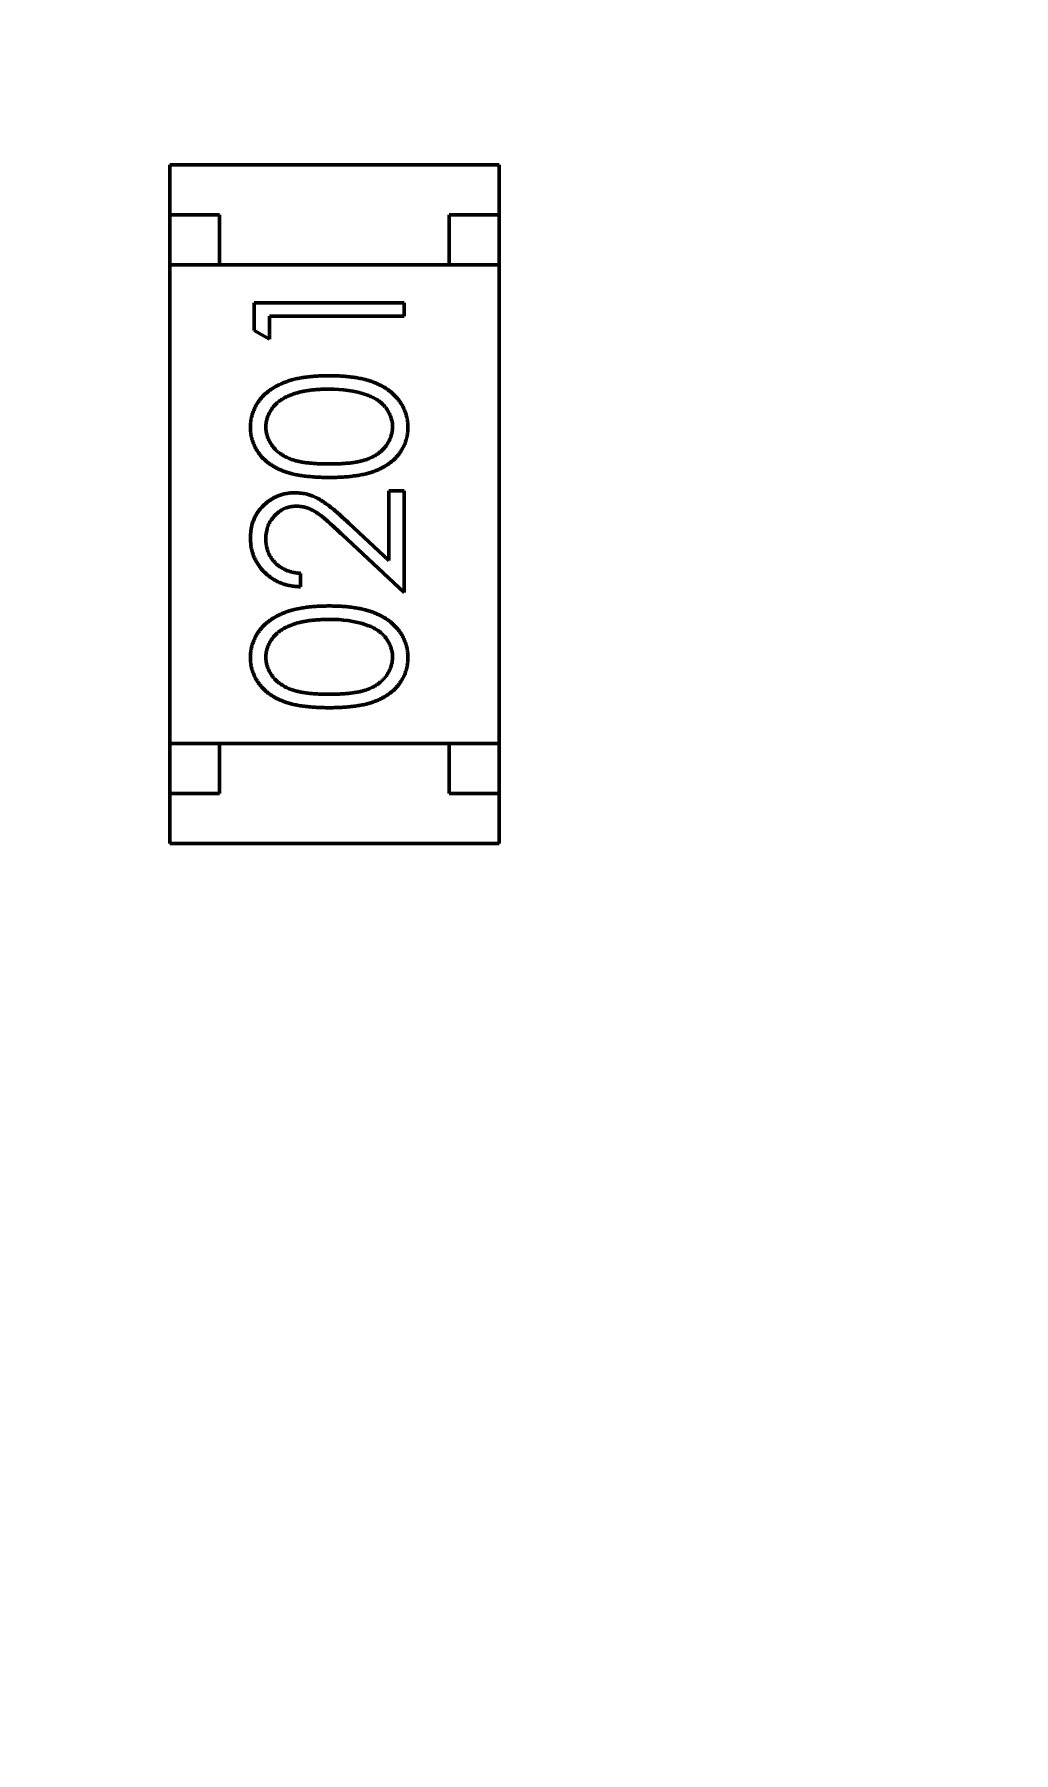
# Model space of a CAD drawing. Header units: millimetres. Extents: x 71 to 428, y 120 to 295.
# Drawn here: x 369.291 to 370.272, y 189.364 to 191.086 of the extents above; entities that cross this region are included whole.
import ezdxf

# ---------------------------------------------------------------- set-up
doc = ezdxf.new("R2010")
doc.units = ezdxf.units.MM
doc.header["$LTSCALE"] = 0.75
doc.layers.add('Dim', color=3, linetype='Continuous', lineweight=25)
doc.layers.add('Visible', color=7, linetype='Continuous', lineweight=50)
doc.layers.add('尺寸标注', color=3, linetype='Continuous')
doc.styles.get("Standard").update_dxf_attribs({"font": 'arial.ttf'})
doc.dimstyles.new('Dim-ISO-25', dxfattribs={"dimtxt": 3.5, "dimasz": 3.5, "dimexe": 2.1, "dimexo": 2.1, "dimgap": 1.4, "dimtad": 1, "dimzin": 12, "dimdsep": 46, "dimtxsty": 'Standard', "dimcen": 0, "dimazin": 3, "dimtp": 0.1, "dimtm": 0.1, "dimtfac": 0.714286, "dimtmove": 0, "dimatfit": 3, "dimfxl": 1, "dimtzin": 12, "dimarcsym": 0})

# ---------------------------------------------------------------- blocks, each defined once
blk = doc.blocks.new('*D123')
at = {"color": 0, "linetype": 'ByBlock', "lineweight": -2}
for p, q in [((387.8972, 188.3031), (387.8972, 127.4011)), ((354.8964, 148.7044), (354.8964, 127.4011)), ((387.8972, 129.5011), (354.8964, 129.5011))]:
    blk.add_line(p, q, dxfattribs=at)
at = {"color": 0, "linetype": 'ByBlock'}
for points in [[(354.8964, 129.5011), (358.3964, 130.0844), (358.3964, 128.9177)], [(387.8972, 129.5011), (384.3972, 130.0844), (384.3972, 128.9177)]]:
    blk.add_solid(points, dxfattribs=at)
at = {"layer": 'Defpoints', "color": 0, "linetype": 'ByBlock'}
for p in [(387.8972, 190.4031), (354.8964, 150.8044)]:
    blk.add_point(p, dxfattribs=at)
at = {"color": 0, "linetype": 'ByBlock', "lineweight": -2, "insert": (371.3968, 132.6893), "char_height": 3.5, "attachment_point": 5}
blk.add_mtext('\\A0;33', dxfattribs=at)
blk = doc.blocks.new('*D122')
at = {"color": 0, "linetype": 'ByBlock', "lineweight": -2}
for p, q in [((391.3964, 202.3983), (391.3964, 119.8711)), ((354.8964, 148.7044), (354.8964, 119.8711)), ((391.3964, 121.9711), (354.8964, 121.9711))]:
    blk.add_line(p, q, dxfattribs=at)
at = {"color": 0, "linetype": 'ByBlock'}
for points in [[(354.8964, 121.9711), (358.3964, 122.5544), (358.3964, 121.3878)], [(391.3964, 121.9711), (387.8964, 122.5544), (387.8964, 121.3878)]]:
    blk.add_solid(points, dxfattribs=at)
at = {"layer": 'Defpoints', "color": 0, "linetype": 'ByBlock'}
for p in [(391.3964, 204.4983), (354.8964, 150.8044)]:
    blk.add_point(p, dxfattribs=at)
at = {"color": 0, "linetype": 'ByBlock', "lineweight": -2, "insert": (373.1464, 125.1593), "char_height": 3.5, "attachment_point": 5}
blk.add_mtext('\\A0;36.5', dxfattribs=at)

msp = doc.modelspace()

# ---------------------------------------------------------------- linework, layer by layer
at = {"layer": 'Visible'}
for p, q in [((369.757, 190.9554), (369.427, 190.9554)), ((369.427, 190.9554), (369.427, 190.9054)), ((369.757, 190.9554), (369.757, 190.9054)), ((369.427, 190.9054), (369.427, 190.8554)), ((369.477, 190.9054), (369.427, 190.9054)), ((369.477, 190.8554), (369.477, 190.9054)), ((369.707, 190.9054), (369.707, 190.8554)), ((369.757, 190.9054), (369.707, 190.9054)), ((369.757, 190.8554), (369.757, 190.9054)), ((369.427, 190.8554), (369.757, 190.8554)), ((369.427, 190.8554), (369.427, 190.3754)), ((369.707, 190.8554), (369.477, 190.8554)), ((369.757, 190.8554), (369.757, 190.3754)), ((369.5117, 190.8172), (369.6617, 190.8172)), ((369.5117, 190.7895), (369.5117, 190.8172)), ((369.6617, 190.8172), (369.6617, 190.8037)), ((369.5271, 190.7807), (369.5117, 190.7895)), ((369.5271, 190.8037), (369.5271, 190.7807)), ((369.6617, 190.8037), (369.5271, 190.8037)), ((369.6463, 190.6287), (369.6617, 190.6287)), ((369.6463, 190.5589), (369.6463, 190.6287)), ((369.6617, 190.6287), (369.6617, 190.5268)), ((369.6617, 190.5268), (369.5996, 190.585)), ((369.6063, 190.5965), (369.6463, 190.5589)), ((369.5579, 190.546), (369.5579, 190.5326)), ((369.427, 190.3754), (369.427, 190.3254)), ((369.427, 190.3754), (369.757, 190.3754)), ((369.707, 190.3754), (369.477, 190.3754)), ((369.477, 190.3254), (369.477, 190.3754)), ((369.707, 190.3754), (369.707, 190.3254)), ((369.757, 190.3254), (369.757, 190.3754)), ((369.427, 190.2754), (369.427, 190.3254)), ((369.427, 190.3254), (369.477, 190.3254)), ((369.707, 190.3254), (369.757, 190.3254)), ((369.757, 190.2754), (369.757, 190.3254)), ((369.757, 190.2754), (369.427, 190.2754))]:
    msp.add_line(p, q, dxfattribs=at)
at = {"layer": 'Visible', "extrusion": (0, 0, -1)}
msp.add_circle((-354.8964, 204.496), 47.93, dxfattribs=at)
at = {"layer": 'Visible'}
for centre in [(369.5894, 190.6193), (369.5894, 190.3886)]:
    msp.add_arc(centre, 0.1113, 71.6443, 91.3671, dxfattribs=at)
for points, knots in [([(369.5079, 190.6924), (369.5079, 190.6935), (369.5079, 190.6959), (369.5083, 190.6994), (369.509, 190.7029), (369.5099, 190.7062), (369.5111, 190.7094), (369.5125, 190.7126), (369.5142, 190.7157), (369.5162, 190.7187), (369.5185, 190.7216), (369.521, 190.7243), (369.5238, 190.7268), (369.5268, 190.7293), (369.5301, 190.7315), (369.5336, 190.7336), (369.5375, 190.7355), (369.5416, 190.7374), (369.546, 190.7389), (369.5507, 190.7404), (369.5559, 190.7415), (369.5613, 190.7425), (369.5672, 190.7432), (369.5734, 190.7438), (369.58, 190.744), (369.5845, 190.7441), (369.5868, 190.7441)], [0, 0, 0, 0, 0.033788, 0.067194, 0.099862, 0.132567, 0.165151, 0.197913, 0.231319, 0.265083, 0.299255, 0.334399, 0.369943, 0.406284, 0.444064, 0.482998, 0.523354, 0.565537, 0.609613, 0.656391, 0.705885, 0.758325, 0.813832, 0.872795, 0.934722, 1, 1, 1, 1]), ([(369.5868, 190.7441), (369.5891, 190.7441), (369.5935, 190.744), (369.6001, 190.7438), (369.6062, 190.7432), (369.612, 190.7425), (369.6175, 190.7415), (369.6226, 190.7404), (369.6273, 190.7391), (369.6317, 190.7374), (369.6358, 190.7357), (369.6396, 190.7337), (369.6432, 190.7317), (369.6465, 190.7294), (369.6495, 190.727), (369.6523, 190.7244), (369.6548, 190.7217), (369.6571, 190.7188), (369.659, 190.7158), (369.6608, 190.7127), (369.6622, 190.7095), (369.6635, 190.7062), (369.6644, 190.7029), (369.665, 190.6994), (369.6655, 190.6959), (369.6655, 190.6935), (369.6655, 190.6924)], [0, 0, 0, 0, 0.065063, 0.126773, 0.185516, 0.240765, 0.29298, 0.34225, 0.388919, 0.432776, 0.474628, 0.514775, 0.553606, 0.591426, 0.628028, 0.663804, 0.698984, 0.733591, 0.767628, 0.801208, 0.834264, 0.866981, 0.89972, 0.932702, 0.966176, 1, 1, 1, 1]), ([(369.5867, 190.7307), (369.5849, 190.7306), (369.5814, 190.7306), (369.5762, 190.7304), (369.5713, 190.73), (369.5666, 190.7295), (369.5622, 190.7287), (369.558, 190.7279), (369.5542, 190.7268), (369.5505, 190.7257), (369.5471, 190.7244), (369.5439, 190.7229), (369.5409, 190.7213), (369.5382, 190.7197), (369.5357, 190.7179), (369.5335, 190.7159), (369.5315, 190.7139), (369.5292, 190.711), (369.5269, 190.7072), (369.5247, 190.7026), (369.5235, 190.6977), (369.5233, 190.6944), (369.5232, 190.6928)], [0, 0, 0, 0, 0.065681, 0.128486, 0.188175, 0.245106, 0.299448, 0.350823, 0.399942, 0.446672, 0.491255, 0.533376, 0.573853, 0.612526, 0.649597, 0.685532, 0.720106, 0.753838, 0.818925, 0.880493, 0.940311, 1, 1, 1, 1]), ([(369.6502, 190.6928), (369.6501, 190.6945), (369.65, 190.6978), (369.6486, 190.7026), (369.6466, 190.7073), (369.6443, 190.711), (369.642, 190.7138), (369.6401, 190.7158), (369.638, 190.7177), (369.6357, 190.7194), (369.6332, 190.721), (369.6304, 190.7225), (369.6275, 190.7238), (369.6255, 190.7246), (369.6244, 190.725)], [0, 0, 0, 0, 0.112813, 0.225394, 0.339595, 0.459675, 0.521735, 0.583926, 0.648174, 0.713881, 0.781004, 0.851451, 0.924051, 1, 1, 1, 1]), ([(369.5868, 190.6422), (369.5844, 190.6422), (369.5797, 190.6422), (369.5729, 190.6425), (369.5665, 190.6431), (369.5605, 190.6437), (369.555, 190.6446), (369.5499, 190.6457), (369.5452, 190.647), (369.5409, 190.6485), (369.5369, 190.6501), (369.5332, 190.652), (369.5298, 190.654), (369.5265, 190.6561), (369.5236, 190.6585), (369.5209, 190.6609), (369.5184, 190.6636), (369.5162, 190.6664), (369.5143, 190.6694), (369.5125, 190.6724), (369.5111, 190.6755), (369.5099, 190.6787), (369.509, 190.682), (369.5083, 190.6854), (369.5079, 190.6888), (369.5079, 190.6912), (369.5079, 190.6924)], [0, 0, 0, 0, 0.068595, 0.133246, 0.194313, 0.251279, 0.304513, 0.354235, 0.400481, 0.443411, 0.484015, 0.523252, 0.561042, 0.5979, 0.633518, 0.668314, 0.702496, 0.736685, 0.770293, 0.803437, 0.835913, 0.86846, 0.900847, 0.933467, 0.966258, 1, 1, 1, 1]), ([(369.5232, 190.6928), (369.5233, 190.6911), (369.5235, 190.6878), (369.5247, 190.6829), (369.5269, 190.6782), (369.5292, 190.6745), (369.5315, 190.6716), (369.5334, 190.6696), (369.5355, 190.6677), (369.5379, 190.666), (369.5404, 190.6643), (369.5431, 190.6628), (369.546, 190.6615), (369.5491, 190.6602), (369.5525, 190.6591), (369.5563, 190.6582), (369.5604, 190.6574), (369.5649, 190.6568), (369.5698, 190.6563), (369.5751, 190.6559), (369.5808, 190.6557), (369.5847, 190.6557), (369.5867, 190.6557)], [0, 0, 0, 0, 0.060387, 0.120883, 0.182755, 0.247811, 0.281299, 0.315088, 0.349702, 0.384857, 0.420966, 0.458511, 0.497175, 0.537602, 0.580503, 0.627468, 0.678388, 0.733983, 0.793747, 0.857714, 0.926698, 1, 1, 1, 1]), ([(369.5867, 190.6557), (369.5887, 190.6557), (369.5926, 190.6557), (369.5982, 190.6559), (369.6035, 190.6563), (369.6084, 190.6567), (369.6129, 190.6574), (369.6171, 190.6582), (369.6208, 190.6591), (369.6242, 190.6602), (369.6274, 190.6614), (369.6302, 190.6628), (369.633, 190.6643), (369.6355, 190.6659), (369.6378, 190.6677), (369.6399, 190.6696), (369.6419, 190.6716), (369.6442, 190.6745), (369.6465, 190.6782), (369.6486, 190.683), (369.6499, 190.6878), (369.6501, 190.6912), (369.6502, 190.6928)], [0, 0, 0, 0, 0.072951, 0.141584, 0.205926, 0.265301, 0.320597, 0.371817, 0.41879, 0.461699, 0.502134, 0.540804, 0.578181, 0.614297, 0.649678, 0.684299, 0.718359, 0.752081, 0.817652, 0.879722, 0.939966, 1, 1, 1, 1]), ([(369.6655, 190.6924), (369.6655, 190.6912), (369.6655, 190.6888), (369.6651, 190.6854), (369.6644, 190.682), (369.6635, 190.6788), (369.6624, 190.6756), (369.6609, 190.6725), (369.6592, 190.6695), (369.6573, 190.6665), (369.6551, 190.6637), (369.6527, 190.6611), (369.65, 190.6586), (369.647, 190.6563), (369.6438, 190.6541), (369.6403, 190.6521), (369.6366, 190.6503), (369.6326, 190.6486), (369.6282, 190.647), (369.6235, 190.6457), (369.6184, 190.6447), (369.6128, 190.6438), (369.6069, 190.643), (369.6005, 190.6425), (369.5938, 190.6422), (369.5891, 190.6422), (369.5868, 190.6422)], [0, 0, 0, 0, 0.033787, 0.066622, 0.099285, 0.131361, 0.163585, 0.196104, 0.228902, 0.262158, 0.295991, 0.330218, 0.36506, 0.400951, 0.43762, 0.475708, 0.515381, 0.556414, 0.599765, 0.646424, 0.696431, 0.749782, 0.806573, 0.867436, 0.931887, 1, 1, 1, 1]), ([(369.5079, 190.5815), (369.5079, 190.5831), (369.508, 190.5864), (369.5086, 190.5911), (369.5096, 190.5956), (369.5111, 190.5998), (369.513, 190.6038), (369.5153, 190.6076), (369.518, 190.6111), (369.5211, 190.6143), (369.5244, 190.6173), (369.528, 190.6198), (369.5317, 190.622), (369.5356, 190.6238), (369.5396, 190.6251), (369.5437, 190.6261), (369.548, 190.6267), (369.551, 190.6268), (369.5524, 190.6268)], [0, 0, 0, 0, 0.069475, 0.136517, 0.200789, 0.26383, 0.325735, 0.387291, 0.449509, 0.512968, 0.576275, 0.63758, 0.697903, 0.757172, 0.816599, 0.876653, 0.93729, 1, 1, 1, 1]), ([(369.5524, 190.6268), (369.5545, 190.6267), (369.5587, 190.6266), (369.5648, 190.6254), (369.5707, 190.6234), (369.5754, 190.6211), (369.5792, 190.6188), (369.5824, 190.6167), (369.5858, 190.6142), (369.5894, 190.6114), (369.5933, 190.6082), (369.5974, 190.6046), (369.6017, 190.6007), (369.6047, 190.5979), (369.6063, 190.5965)], [0, 0, 0, 0, 0.098702, 0.195672, 0.292422, 0.391343, 0.444462, 0.504229, 0.570352, 0.642546, 0.722288, 0.807921, 0.90047, 1, 1, 1, 1]), ([(369.5536, 190.6134), (369.5526, 190.6133), (369.5506, 190.6133), (369.5476, 190.6128), (369.5448, 190.6121), (369.542, 190.6111), (369.5394, 190.6097), (369.5369, 190.6081), (369.5345, 190.6062), (369.5322, 190.604), (369.5301, 190.6015), (369.5282, 190.599), (369.5267, 190.5963), (369.5254, 190.5934), (369.5244, 190.5905), (369.5238, 190.5874), (369.5233, 190.5841), (369.5233, 190.5819), (369.5232, 190.5808)], [0, 0, 0, 0, 0.061965, 0.122122, 0.180988, 0.239933, 0.299906, 0.359989, 0.421776, 0.486576, 0.551535, 0.615018, 0.677259, 0.73973, 0.80305, 0.866495, 0.931973, 1, 1, 1, 1]), ([(369.5996, 190.585), (369.5981, 190.5864), (369.5953, 190.5891), (369.5912, 190.593), (369.5873, 190.5964), (369.5838, 190.5995), (369.5805, 190.6022), (369.5776, 190.6045), (369.5749, 190.6064), (369.5718, 190.6084), (369.5679, 190.6104), (369.5633, 190.6121), (369.5585, 190.6132), (369.5553, 190.6133), (369.5536, 190.6134)], [0, 0, 0, 0, 0.110803, 0.212829, 0.306101, 0.390647, 0.466924, 0.534481, 0.593587, 0.644557, 0.7362, 0.825024, 0.911986, 1, 1, 1, 1]), ([(369.5579, 190.5326), (369.5561, 190.5327), (369.5526, 190.5328), (369.5474, 190.5337), (369.5426, 190.5348), (369.5379, 190.5364), (369.5335, 190.5385), (369.5294, 190.5409), (369.5255, 190.5438), (369.5219, 190.547), (369.5186, 190.5506), (369.5157, 190.5544), (369.5133, 190.5584), (369.5113, 190.5626), (369.5098, 190.5671), (369.5086, 190.5717), (369.508, 190.5765), (369.5079, 190.5798), (369.5079, 190.5815)], [0, 0, 0, 0, 0.068791, 0.135103, 0.198979, 0.261904, 0.323495, 0.385195, 0.446969, 0.509765, 0.572251, 0.633405, 0.693251, 0.752583, 0.812579, 0.873275, 0.93555, 1, 1, 1, 1]), ([(369.5232, 190.5808), (369.5233, 190.5796), (369.5233, 190.5773), (369.5237, 190.574), (369.5245, 190.5707), (369.5255, 190.5676), (369.5267, 190.5647), (369.5283, 190.5619), (369.5302, 190.5593), (369.5323, 190.5569), (369.5347, 190.5546), (369.5373, 190.5526), (369.5402, 190.5509), (369.5433, 190.5493), (369.5466, 190.5481), (369.5501, 190.5472), (369.5539, 190.5464), (369.5565, 190.5462), (369.5579, 190.546)], [0, 0, 0, 0, 0.064439, 0.126547, 0.186887, 0.245878, 0.304041, 0.362191, 0.420976, 0.48066, 0.5406, 0.600689, 0.661936, 0.724443, 0.789038, 0.856314, 0.926352, 1, 1, 1, 1]), ([(369.5079, 190.4616), (369.5079, 190.4628), (369.5079, 190.4651), (369.5083, 190.4687), (369.509, 190.4721), (369.5099, 190.4754), (369.5111, 190.4787), (369.5125, 190.4818), (369.5142, 190.4849), (369.5162, 190.4879), (369.5185, 190.4908), (369.521, 190.4935), (369.5238, 190.4961), (369.5268, 190.4985), (369.5301, 190.5007), (369.5336, 190.5029), (369.5375, 190.5048), (369.5416, 190.5066), (369.546, 190.5082), (369.5507, 190.5096), (369.5559, 190.5107), (369.5613, 190.5117), (369.5672, 190.5124), (369.5734, 190.513), (369.58, 190.5133), (369.5845, 190.5133), (369.5868, 190.5134)], [0, 0, 0, 0, 0.033788, 0.067194, 0.099862, 0.132567, 0.165151, 0.197913, 0.231319, 0.265083, 0.299255, 0.334399, 0.369943, 0.406284, 0.444064, 0.482998, 0.523354, 0.565537, 0.609613, 0.656391, 0.705885, 0.758325, 0.813832, 0.872795, 0.934722, 1, 1, 1, 1]), ([(369.5868, 190.5134), (369.5891, 190.5133), (369.5935, 190.5133), (369.6001, 190.513), (369.6062, 190.5124), (369.612, 190.5117), (369.6175, 190.5108), (369.6226, 190.5096), (369.6273, 190.5083), (369.6317, 190.5067), (369.6358, 190.5049), (369.6396, 190.503), (369.6432, 190.5009), (369.6465, 190.4986), (369.6495, 190.4962), (369.6523, 190.4936), (369.6548, 190.4909), (369.6571, 190.488), (369.659, 190.485), (369.6608, 190.4819), (369.6622, 190.4787), (369.6635, 190.4755), (369.6644, 190.4721), (369.665, 190.4687), (369.6655, 190.4652), (369.6655, 190.4628), (369.6655, 190.4616)], [0, 0, 0, 0, 0.065063, 0.126773, 0.185516, 0.240765, 0.29298, 0.34225, 0.388919, 0.432776, 0.474628, 0.514775, 0.553606, 0.591426, 0.628028, 0.663804, 0.698984, 0.733591, 0.767628, 0.801208, 0.834264, 0.866981, 0.89972, 0.932702, 0.966176, 1, 1, 1, 1]), ([(369.5867, 190.4999), (369.5849, 190.4999), (369.5814, 190.4998), (369.5762, 190.4996), (369.5713, 190.4992), (369.5666, 190.4987), (369.5622, 190.4979), (369.558, 190.4971), (369.5542, 190.4961), (369.5505, 190.4949), (369.5471, 190.4936), (369.5439, 190.4921), (369.5409, 190.4906), (369.5382, 190.4889), (369.5357, 190.4871), (369.5335, 190.4851), (369.5315, 190.4831), (369.5292, 190.4802), (369.5269, 190.4765), (369.5247, 190.4718), (369.5235, 190.467), (369.5233, 190.4637), (369.5232, 190.462)], [0, 0, 0, 0, 0.065681, 0.128486, 0.188175, 0.245106, 0.299448, 0.350823, 0.399942, 0.446672, 0.491255, 0.533376, 0.573853, 0.612526, 0.649597, 0.685532, 0.720106, 0.753838, 0.818925, 0.880493, 0.940311, 1, 1, 1, 1]), ([(369.6502, 190.462), (369.6501, 190.4637), (369.65, 190.467), (369.6486, 190.4719), (369.6466, 190.4766), (369.6443, 190.4803), (369.642, 190.4831), (369.6401, 190.4851), (369.638, 190.4869), (369.6357, 190.4887), (369.6332, 190.4903), (369.6304, 190.4917), (369.6275, 190.4931), (369.6255, 190.4938), (369.6244, 190.4942)], [0, 0, 0, 0, 0.112813, 0.225394, 0.339595, 0.459675, 0.521735, 0.583926, 0.648174, 0.713881, 0.781004, 0.851451, 0.924051, 1, 1, 1, 1]), ([(369.5868, 190.4114), (369.5844, 190.4114), (369.5797, 190.4115), (369.5729, 190.4118), (369.5665, 190.4123), (369.5605, 190.413), (369.555, 190.4138), (369.5499, 190.4149), (369.5452, 190.4162), (369.5409, 190.4177), (369.5369, 190.4194), (369.5332, 190.4212), (369.5298, 190.4232), (369.5265, 190.4254), (369.5236, 190.4277), (369.5209, 190.4302), (369.5184, 190.4328), (369.5162, 190.4356), (369.5143, 190.4386), (369.5125, 190.4416), (369.5111, 190.4447), (369.5099, 190.448), (369.509, 190.4512), (369.5083, 190.4546), (369.5079, 190.4581), (369.5079, 190.4604), (369.5079, 190.4616)], [0, 0, 0, 0, 0.068595, 0.133246, 0.194313, 0.251279, 0.304513, 0.354235, 0.400481, 0.443411, 0.484015, 0.523252, 0.561042, 0.5979, 0.633518, 0.668314, 0.702496, 0.736685, 0.770293, 0.803437, 0.835913, 0.86846, 0.900847, 0.933467, 0.966258, 1, 1, 1, 1]), ([(369.5232, 190.462), (369.5233, 190.4604), (369.5235, 190.4571), (369.5247, 190.4521), (369.5269, 190.4474), (369.5292, 190.4437), (369.5315, 190.4408), (369.5334, 190.4388), (369.5355, 190.4369), (369.5379, 190.4352), (369.5404, 190.4336), (369.5431, 190.4321), (369.546, 190.4307), (369.5491, 190.4295), (369.5525, 190.4284), (369.5563, 190.4275), (369.5604, 190.4266), (369.5649, 190.426), (369.5698, 190.4255), (369.5751, 190.4252), (369.5808, 190.4249), (369.5847, 190.4249), (369.5867, 190.4249)], [0, 0, 0, 0, 0.060387, 0.120883, 0.182755, 0.247811, 0.281299, 0.315088, 0.349702, 0.384857, 0.420966, 0.458511, 0.497175, 0.537602, 0.580503, 0.627468, 0.678388, 0.733983, 0.793747, 0.857714, 0.926698, 1, 1, 1, 1]), ([(369.5867, 190.4249), (369.5887, 190.4249), (369.5926, 190.4249), (369.5982, 190.4252), (369.6035, 190.4255), (369.6084, 190.426), (369.6129, 190.4267), (369.6171, 190.4274), (369.6208, 190.4283), (369.6242, 190.4294), (369.6274, 190.4307), (369.6302, 190.432), (369.633, 190.4335), (369.6355, 190.4351), (369.6378, 190.4369), (369.6399, 190.4388), (369.6419, 190.4409), (369.6442, 190.4437), (369.6465, 190.4475), (369.6486, 190.4522), (369.6499, 190.4571), (369.6501, 190.4604), (369.6502, 190.462)], [0, 0, 0, 0, 0.072951, 0.141584, 0.205926, 0.265301, 0.320597, 0.371817, 0.41879, 0.461699, 0.502134, 0.540804, 0.578181, 0.614297, 0.649678, 0.684299, 0.718359, 0.752081, 0.817652, 0.879722, 0.939966, 1, 1, 1, 1]), ([(369.6655, 190.4616), (369.6655, 190.4604), (369.6655, 190.4581), (369.6651, 190.4546), (369.6644, 190.4513), (369.6635, 190.448), (369.6624, 190.4448), (369.6609, 190.4417), (369.6592, 190.4387), (369.6573, 190.4358), (369.6551, 190.433), (369.6527, 190.4303), (369.65, 190.4278), (369.647, 190.4255), (369.6438, 190.4234), (369.6403, 190.4213), (369.6366, 190.4195), (369.6326, 190.4178), (369.6282, 190.4163), (369.6235, 190.4149), (369.6184, 190.4139), (369.6128, 190.413), (369.6069, 190.4123), (369.6005, 190.4118), (369.5938, 190.4115), (369.5891, 190.4114), (369.5868, 190.4114)], [0, 0, 0, 0, 0.033787, 0.066622, 0.099285, 0.131361, 0.163585, 0.196104, 0.228902, 0.262158, 0.295991, 0.330218, 0.36506, 0.400951, 0.43762, 0.475708, 0.515381, 0.556414, 0.599765, 0.646424, 0.696431, 0.749782, 0.806573, 0.867436, 0.931887, 1, 1, 1, 1])]:
    msp.add_open_spline(points, degree=3, knots=knots, dxfattribs=at)

# ---------------------------------------------------------------- dimensions: what is measured, and where the dimension line sits
at = {"layer": 'Dim'}
dim = msp.add_linear_dim(base=(354.8964, 121.9711), p1=(391.3964, 204.4983), p2=(354.8964, 150.8044), dimstyle='Dim-ISO-25', dxfattribs=at)
dim.commit()
dim.dimension.update_dxf_attribs({"geometry": '*D122', "text_midpoint": (373.1464, 125.1593)})
at = {"layer": '尺寸标注'}
dim = msp.add_linear_dim(base=(354.8964, 129.5011), p1=(387.8972, 190.4031), p2=(354.8964, 150.8044), dimstyle='Dim-ISO-25', dxfattribs=at)
dim.commit()
dim.dimension.update_dxf_attribs({"geometry": '*D123', "text_midpoint": (371.3968, 132.6893)})

doc.saveas('drawing.dxf')
